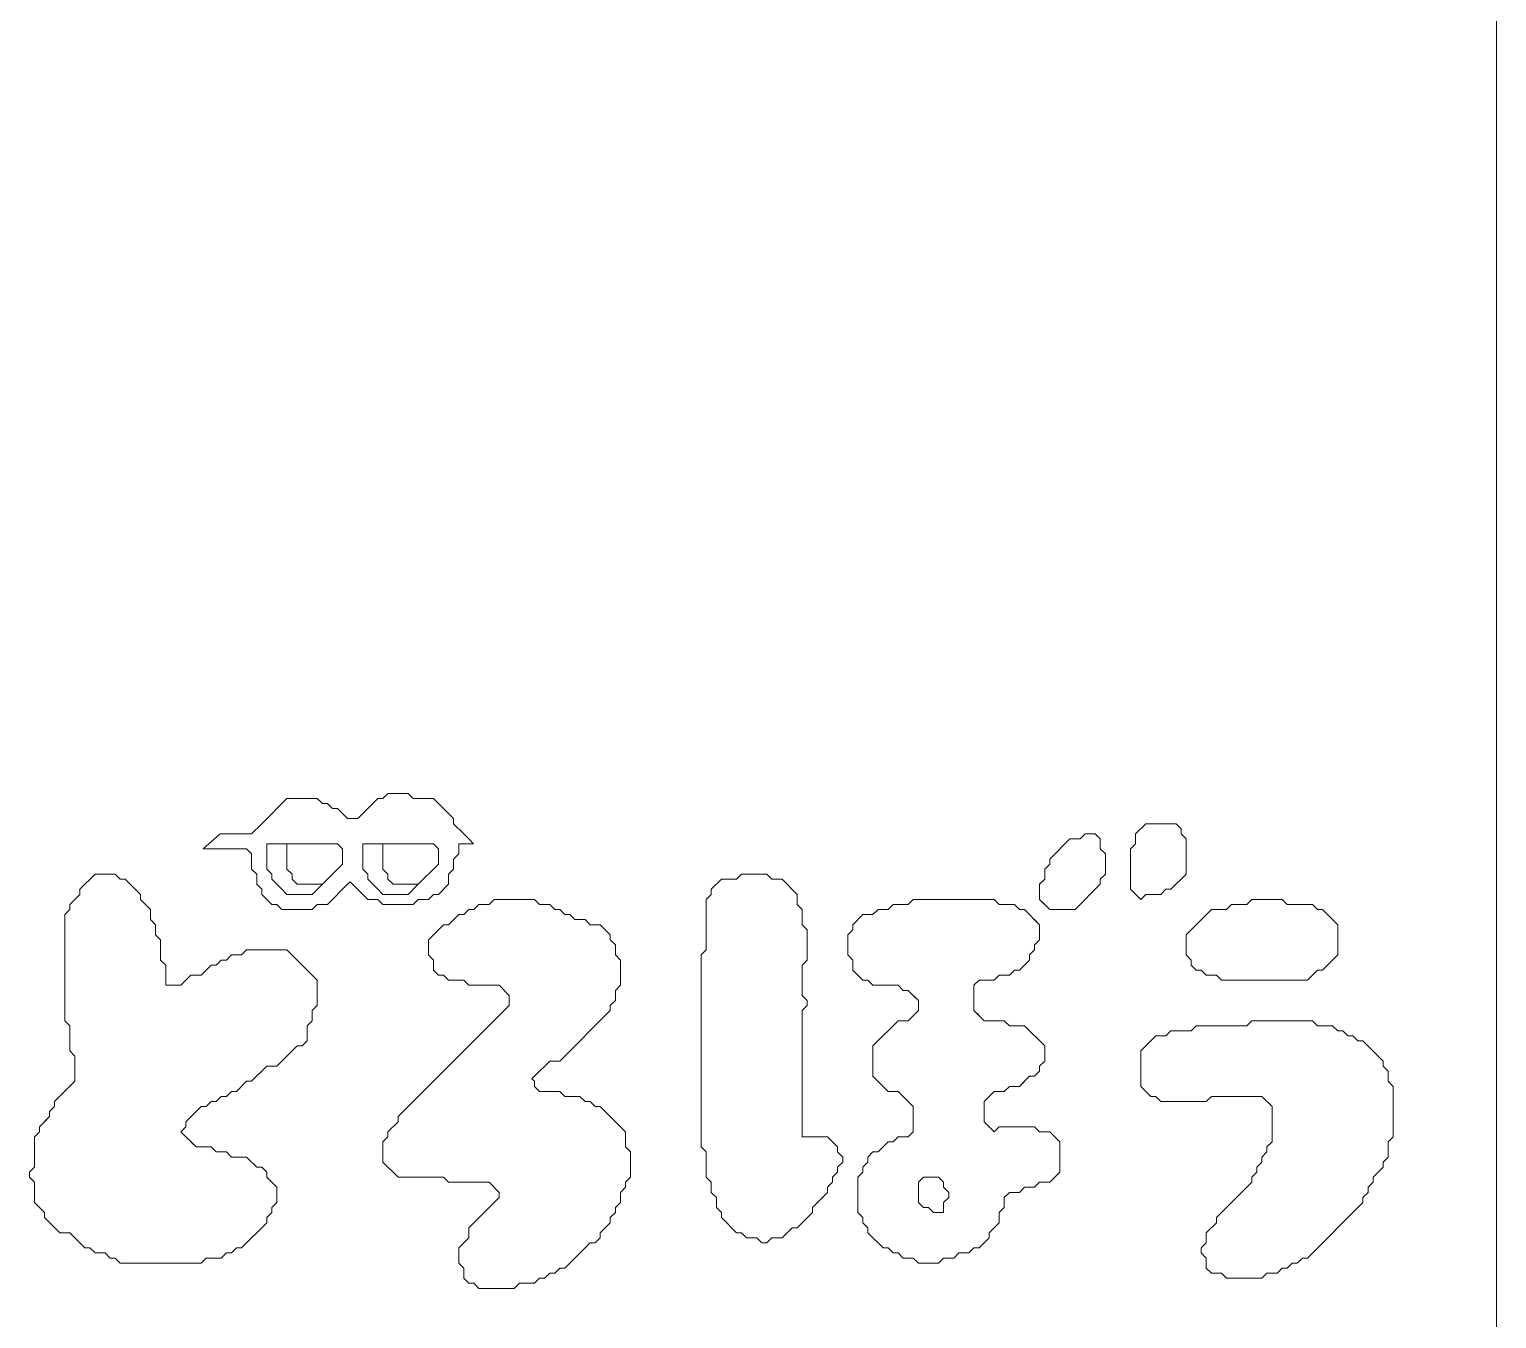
# Model space of a CAD drawing. Header units: millimetres. Extents: x 90 to 6638, y -1 to 4618.
# Drawn here: x 102.44 to 121.94, y 28.96 to 46.1 of the extents above; entities that cross this region are included whole.
import ezdxf

# ---------------------------------------------------------------- set-up
doc = ezdxf.new("R2010")
doc.units = ezdxf.units.MM
doc.layers.get('0').update_dxf_attribs({"lineweight": 9})

msp = doc.modelspace()

# ---------------------------------------------------------------- linework, layer by layer
msp.add_line((121.936, 0.026), (121.936, 62.162))
at = {"lineweight": 9}
for p, q in [((107.135, 35.873), (107.202, 35.94)), ((107.202, 35.94), (107.471, 35.94)), ((107.471, 35.94), (107.202, 35.94)), ((107.471, 35.94), (107.538, 35.873)), ((107.538, 35.873), (107.471, 35.94)), ((105.524, 35.537), (105.86, 35.873)), ((105.86, 35.873), (105.793, 35.806)), ((106.263, 35.873), (105.86, 35.873)), ((105.86, 35.873), (106.263, 35.873)), ((106.263, 35.873), (106.33, 35.806)), ((106.33, 35.806), (106.397, 35.806)), ((106.397, 35.806), (106.464, 35.739)), ((106.464, 35.739), (106.531, 35.739)), ((106.531, 35.739), (106.665, 35.605)), ((106.8, 35.605), (107.068, 35.873)), ((107.068, 35.873), (107.135, 35.873)), ((107.538, 35.873), (107.807, 35.873)), ((107.807, 35.873), (107.538, 35.873)), ((107.807, 35.873), (108.075, 35.605)), ((105.524, 35.537), (105.39, 35.403)), ((106.665, 35.605), (106.8, 35.605)), ((108.075, 35.605), (108.075, 35.537)), ((108.075, 35.537), (108.209, 35.403)), ((117.273, 35.537), (117.138, 35.403)), ((117.407, 35.537), (117.273, 35.537)), ((117.34, 35.537), (117.407, 35.537)), ((117.407, 35.537), (117.541, 35.537)), ((117.541, 35.537), (117.608, 35.537)), ((117.676, 35.537), (117.541, 35.537)), ((117.743, 35.47), (117.676, 35.537)), ((104.973, 35.403), (104.745, 35.202)), ((105.188, 35.403), (104.973, 35.403)), ((105.39, 35.403), (105.188, 35.403)), ((105.188, 35.403), (105.39, 35.403)), ((108.277, 35.336), (108.209, 35.403)), ((108.338, 35.269), (108.277, 35.336)), ((116.266, 35.336), (115.997, 35.067)), ((116.4, 35.336), (116.266, 35.336)), ((116.333, 35.336), (116.4, 35.336)), ((116.4, 35.336), (116.467, 35.403)), ((116.467, 35.403), (116.4, 35.336)), ((116.467, 35.403), (116.534, 35.403)), ((116.601, 35.403), (116.467, 35.403)), ((116.668, 35.336), (116.601, 35.403)), ((116.668, 35.202), (116.668, 35.336)), ((117.138, 35.403), (117.138, 35.269)), ((117.138, 35.269), (117.138, 35.336)), ((117.743, 35.403), (117.743, 35.47)), ((117.743, 35.403), (117.81, 35.336)), ((117.81, 35.336), (117.743, 35.403)), ((117.81, 35.336), (117.81, 34.866)), ((117.81, 34.866), (117.81, 35.336)), ((104.745, 35.202), (104.973, 35.202)), ((104.973, 35.202), (105.256, 35.202)), ((105.323, 35.202), (105.256, 35.202)), ((105.256, 35.202), (105.323, 35.202)), ((105.323, 35.202), (105.39, 35.135)), ((105.39, 34.933), (105.39, 35.135)), ((105.39, 35.135), (105.39, 34.933)), ((105.86, 35.269), (105.591, 35.269)), ((105.591, 35.269), (105.591, 35.135)), ((105.591, 35.135), (105.591, 34.933)), ((106.061, 35.269), (105.86, 35.269)), ((105.86, 35.269), (105.86, 35.135)), ((105.86, 34.933), (105.86, 35.202)), ((105.86, 35.135), (105.86, 34.933)), ((106.061, 35.269), (106.531, 35.269)), ((106.531, 35.269), (106.061, 35.269)), ((106.531, 35.269), (106.598, 35.202)), ((106.598, 35.202), (106.598, 35)), ((106.598, 35), (106.598, 35.202)), ((106.867, 35.269), (106.867, 35.202)), ((107.135, 35.269), (106.867, 35.269)), ((107.135, 35.269), (106.867, 35.269)), ((106.867, 35.269), (106.867, 35.135)), ((106.867, 35.135), (106.867, 34.933)), ((106.934, 35.269), (107.068, 35.269)), ((107.135, 35.135), (107.135, 35.269)), ((107.337, 35.269), (107.135, 35.269)), ((107.135, 35.269), (107.135, 35.135)), ((107.135, 35.202), (107.135, 35.135)), ((107.135, 34.933), (107.135, 35.202)), ((107.135, 35.135), (107.135, 34.933)), ((107.337, 35.269), (107.807, 35.269)), ((107.807, 35.269), (107.337, 35.269)), ((107.807, 35.269), (107.874, 35.202)), ((107.874, 35.202), (107.874, 35)), ((107.874, 35), (107.874, 35.202)), ((108.142, 35.135), (108.075, 35.067)), ((108.075, 35.067), (108.142, 35.135)), ((108.142, 35.269), (108.142, 35.135)), ((108.142, 35.135), (108.142, 35.269)), ((108.338, 35.269), (108.142, 35.269)), ((116.668, 35.269), (116.668, 35.202)), ((116.668, 35.202), (116.736, 35.135)), ((116.736, 35.135), (116.668, 35.202)), ((116.736, 35.135), (116.736, 34.866)), ((116.736, 34.866), (116.736, 35.135)), ((117.071, 35.202), (117.138, 35.269)), ((117.138, 35.269), (117.071, 35.202)), ((117.071, 34.732), (117.071, 35.202)), ((117.071, 35.202), (117.071, 34.665)), ((105.457, 34.866), (105.39, 34.933)), ((105.39, 34.933), (105.457, 34.866)), ((105.591, 34.933), (105.591, 35.067)), ((105.658, 34.866), (105.591, 34.933)), ((105.591, 34.933), (105.658, 34.866)), ((105.86, 34.933), (105.927, 34.866)), ((105.927, 34.866), (105.86, 34.933)), ((106.598, 35), (106.33, 34.732)), ((106.531, 34.933), (106.598, 35)), ((106.867, 35.067), (106.867, 34.933)), ((106.867, 35), (106.867, 35.067)), ((106.867, 34.933), (106.867, 35.067)), ((106.867, 34.933), (106.934, 34.866)), ((106.934, 34.866), (106.867, 34.933)), ((106.867, 34.933), (106.934, 34.866)), ((107.135, 34.933), (107.202, 34.866)), ((107.202, 34.866), (107.135, 34.933)), ((107.874, 35), (107.605, 34.732)), ((107.807, 34.933), (107.874, 35)), ((108.075, 34.933), (108.008, 34.866)), ((108.008, 34.866), (108.075, 34.933)), ((108.075, 35.067), (108.075, 34.933)), ((108.075, 34.933), (108.075, 35.067)), ((115.997, 35), (115.93, 34.933)), ((115.93, 34.933), (115.93, 34.799)), ((115.997, 35.067), (115.997, 35)), ((103.107, 34.665), (103.309, 34.866)), ((103.309, 34.866), (103.577, 34.866)), ((103.577, 34.866), (103.309, 34.866)), ((103.577, 34.866), (103.644, 34.799)), ((103.644, 34.799), (103.711, 34.799)), ((103.711, 34.799), (103.913, 34.598)), ((105.457, 34.799), (105.457, 34.866)), ((105.457, 34.866), (105.457, 34.732)), ((105.457, 34.732), (105.524, 34.665)), ((105.658, 34.866), (105.658, 34.799)), ((105.658, 34.799), (105.725, 34.732)), ((105.793, 34.665), (105.725, 34.732)), ((105.927, 34.866), (105.927, 34.799)), ((105.927, 34.799), (105.927, 34.866)), ((105.927, 34.799), (105.994, 34.732)), ((105.994, 34.732), (105.927, 34.799)), ((105.994, 34.732), (106.33, 34.732)), ((106.33, 34.732), (106.195, 34.598)), ((106.33, 34.732), (106.464, 34.866)), ((106.665, 34.732), (106.397, 34.463)), ((106.665, 34.732), (106.699, 34.765)), ((106.699, 34.765), (106.732, 34.732)), ((106.732, 34.732), (106.934, 34.53)), ((106.934, 34.866), (106.934, 34.799)), ((106.934, 34.866), (106.934, 34.799)), ((106.934, 34.799), (107.001, 34.732)), ((106.934, 34.799), (107.001, 34.732)), ((107.068, 34.665), (107.001, 34.732)), ((107.202, 34.866), (107.202, 34.799)), ((107.202, 34.799), (107.202, 34.866)), ((107.202, 34.866), (107.202, 34.799)), ((107.202, 34.799), (107.202, 34.866)), ((107.202, 34.799), (107.27, 34.732)), ((107.27, 34.732), (107.202, 34.799)), ((107.27, 34.732), (107.605, 34.732)), ((107.605, 34.732), (107.471, 34.598)), ((107.874, 34.598), (108.008, 34.732)), ((108.008, 34.866), (108.008, 34.799)), ((108.008, 34.732), (108.008, 34.866)), ((111.633, 34.799), (111.499, 34.665)), ((111.835, 34.799), (111.633, 34.799)), ((111.7, 34.799), (111.835, 34.799)), ((111.902, 34.866), (111.835, 34.799)), ((111.835, 34.799), (111.902, 34.866)), ((111.902, 34.866), (112.238, 34.866)), ((112.238, 34.866), (111.902, 34.866)), ((112.238, 34.866), (112.305, 34.799)), ((112.305, 34.799), (112.238, 34.866)), ((112.305, 34.799), (112.372, 34.799)), ((112.439, 34.799), (112.305, 34.799)), ((112.64, 34.598), (112.439, 34.799)), ((115.863, 34.732), (115.93, 34.799)), ((115.93, 34.799), (115.863, 34.732)), ((115.863, 34.53), (115.863, 34.732)), ((115.863, 34.732), (115.863, 34.53)), ((115.93, 34.799), (115.93, 34.866)), ((116.668, 34.732), (116.333, 34.396)), ((116.736, 34.866), (116.668, 34.799)), ((116.668, 34.799), (116.736, 34.866)), ((116.668, 34.799), (116.668, 34.732)), ((116.668, 34.732), (116.668, 34.799)), ((117.81, 34.866), (117.608, 34.665)), ((102.973, 34.463), (103.107, 34.598)), ((103.107, 34.598), (103.107, 34.665)), ((103.913, 34.598), (103.913, 34.53)), ((103.913, 34.53), (104.047, 34.396)), ((105.524, 34.665), (105.524, 34.598)), ((105.524, 34.598), (105.658, 34.463)), ((105.793, 34.665), (105.86, 34.598)), ((105.86, 34.598), (105.793, 34.665)), ((105.86, 34.598), (105.927, 34.598)), ((105.927, 34.598), (105.86, 34.598)), ((106.195, 34.598), (105.927, 34.598)), ((106.397, 34.463), (106.464, 34.53)), ((106.934, 34.53), (107.068, 34.53)), ((107.068, 34.53), (107.001, 34.53)), ((107.068, 34.665), (107.135, 34.598)), ((107.135, 34.598), (107.068, 34.665)), ((107.135, 34.463), (107.068, 34.53)), ((107.068, 34.53), (107.135, 34.463)), ((107.135, 34.598), (107.202, 34.598)), ((107.202, 34.598), (107.135, 34.598)), ((107.471, 34.598), (107.202, 34.598)), ((107.605, 34.53), (107.538, 34.463)), ((107.538, 34.463), (107.605, 34.53)), ((107.74, 34.53), (107.605, 34.53)), ((107.605, 34.53), (107.74, 34.53)), ((107.807, 34.598), (107.74, 34.53)), ((107.74, 34.53), (107.807, 34.598)), ((107.807, 34.598), (107.874, 34.598)), ((108.545, 34.463), (108.612, 34.53)), ((108.612, 34.53), (108.545, 34.463)), ((108.612, 34.53), (109.149, 34.53)), ((109.149, 34.53), (108.612, 34.53)), ((109.149, 34.53), (109.216, 34.463)), ((109.216, 34.463), (109.149, 34.53)), ((111.499, 34.598), (111.432, 34.53)), ((111.432, 34.53), (111.499, 34.598)), ((111.432, 34.53), (111.432, 33.859)), ((111.432, 33.859), (111.432, 34.53)), ((111.499, 34.665), (111.499, 34.598)), ((112.64, 34.463), (112.64, 34.598)), ((112.64, 34.53), (112.64, 34.463)), ((114.117, 34.463), (114.184, 34.53)), ((114.184, 34.53), (114.117, 34.463)), ((114.184, 34.53), (115.259, 34.53)), ((115.259, 34.53), (114.184, 34.53)), ((115.259, 34.53), (115.326, 34.463)), ((115.326, 34.463), (115.259, 34.53)), ((115.997, 34.396), (115.863, 34.53)), ((115.863, 34.53), (115.93, 34.463)), ((117.071, 34.665), (117.206, 34.53)), ((117.206, 34.53), (117.273, 34.598)), ((117.474, 34.598), (117.273, 34.598)), ((117.273, 34.598), (117.474, 34.598)), ((117.541, 34.665), (117.474, 34.598)), ((117.608, 34.665), (117.541, 34.665)), ((118.615, 34.463), (118.683, 34.53)), ((118.683, 34.53), (118.615, 34.463)), ((118.683, 34.53), (119.085, 34.53)), ((119.085, 34.53), (118.683, 34.53)), ((119.085, 34.53), (119.153, 34.463)), ((119.153, 34.463), (119.085, 34.53)), ((102.973, 34.396), (102.906, 34.329)), ((102.906, 34.329), (102.973, 34.396)), ((102.906, 34.329), (102.906, 32.919)), ((102.906, 32.919), (102.906, 34.329)), ((102.973, 34.463), (102.973, 34.396)), ((102.973, 34.396), (102.973, 34.463)), ((104.047, 34.396), (104.047, 34.262)), ((104.047, 34.262), (104.047, 34.396)), ((105.658, 34.463), (105.725, 34.463)), ((105.725, 34.463), (105.793, 34.396)), ((105.793, 34.396), (106.195, 34.396)), ((106.195, 34.396), (105.86, 34.396)), ((106.263, 34.463), (106.195, 34.396)), ((106.195, 34.396), (106.263, 34.463)), ((106.397, 34.463), (106.263, 34.463)), ((106.263, 34.463), (106.397, 34.463)), ((107.538, 34.463), (107.135, 34.463)), ((107.135, 34.463), (107.538, 34.463)), ((108.142, 34.329), (108.008, 34.195)), ((108.209, 34.329), (108.142, 34.329)), ((108.277, 34.396), (108.209, 34.329)), ((108.344, 34.396), (108.277, 34.396)), ((108.411, 34.463), (108.344, 34.396)), ((108.545, 34.463), (108.411, 34.463)), ((108.478, 34.463), (108.545, 34.463)), ((109.216, 34.463), (109.351, 34.463)), ((109.351, 34.463), (109.216, 34.463)), ((109.351, 34.463), (109.418, 34.396)), ((109.418, 34.396), (109.351, 34.463)), ((109.418, 34.396), (109.485, 34.396)), ((109.485, 34.396), (109.418, 34.396)), ((109.485, 34.396), (109.552, 34.329)), ((109.552, 34.329), (109.619, 34.329)), ((109.619, 34.329), (109.686, 34.262)), ((112.64, 34.463), (112.708, 34.396)), ((112.708, 34.396), (112.64, 34.463)), ((112.708, 34.396), (112.708, 34.195)), ((112.708, 34.195), (112.708, 34.396)), ((113.513, 34.329), (113.379, 34.195)), ((113.647, 34.329), (113.513, 34.329)), ((113.58, 34.329), (113.647, 34.329)), ((113.715, 34.396), (113.647, 34.329)), ((113.849, 34.396), (113.715, 34.396)), ((113.782, 34.396), (113.849, 34.396)), ((113.849, 34.396), (113.916, 34.463)), ((113.916, 34.463), (113.849, 34.396)), ((113.916, 34.463), (114.117, 34.463)), ((114.117, 34.463), (113.916, 34.463)), ((115.326, 34.463), (115.527, 34.463)), ((115.527, 34.463), (115.326, 34.463)), ((115.527, 34.463), (115.594, 34.396)), ((115.594, 34.396), (115.527, 34.463)), ((115.594, 34.396), (115.661, 34.396)), ((115.661, 34.396), (115.594, 34.396)), ((115.661, 34.396), (115.863, 34.195)), ((115.729, 34.329), (115.661, 34.396)), ((116.333, 34.396), (115.997, 34.396)), ((115.997, 34.396), (116.333, 34.396)), ((118.145, 34.396), (117.81, 34.06)), ((118.347, 34.396), (118.145, 34.396)), ((118.213, 34.396), (118.347, 34.396)), ((118.347, 34.396), (118.414, 34.463)), ((118.414, 34.463), (118.347, 34.396)), ((118.414, 34.463), (118.615, 34.463)), ((118.615, 34.463), (118.414, 34.463)), ((119.153, 34.463), (119.488, 34.463)), ((119.488, 34.463), (119.153, 34.463)), ((119.488, 34.463), (119.555, 34.396)), ((119.555, 34.396), (119.488, 34.463)), ((119.555, 34.396), (119.622, 34.396)), ((119.622, 34.396), (119.555, 34.396)), ((119.622, 34.396), (119.824, 34.195)), ((104.047, 34.262), (104.114, 34.195)), ((104.114, 34.195), (104.047, 34.262)), ((104.114, 34.195), (104.114, 34.06)), ((104.114, 34.06), (104.114, 34.195)), ((107.941, 34.195), (107.74, 33.993)), ((108.008, 34.195), (107.941, 34.195)), ((109.686, 34.262), (109.821, 34.262)), ((109.821, 34.262), (109.754, 34.262)), ((109.821, 34.262), (109.888, 34.195)), ((109.888, 34.195), (109.821, 34.262)), ((109.888, 34.195), (109.955, 34.195)), ((110.022, 34.195), (109.888, 34.195)), ((110.156, 34.06), (110.022, 34.195)), ((112.708, 34.195), (112.775, 34.128)), ((112.775, 34.128), (112.708, 34.195)), ((112.775, 34.128), (112.775, 33.725)), ((112.775, 33.725), (112.775, 34.128)), ((113.312, 34.06), (113.379, 34.128)), ((113.379, 34.128), (113.312, 34.06)), ((113.379, 34.195), (113.379, 34.128)), ((115.863, 34.195), (115.796, 34.262)), ((115.863, 34.195), (115.863, 33.993)), ((115.863, 33.993), (115.863, 34.195)), ((119.824, 34.195), (119.824, 33.792)), ((119.824, 33.792), (119.824, 34.195)), ((104.114, 34.06), (104.181, 33.993)), ((104.181, 33.993), (104.114, 34.06)), ((104.181, 33.993), (104.181, 33.725)), ((104.181, 33.725), (104.181, 33.993)), ((107.74, 33.993), (107.74, 33.792)), ((110.156, 33.993), (110.156, 34.06)), ((110.224, 33.926), (110.156, 33.993)), ((113.312, 33.792), (113.312, 34.06)), ((113.312, 34.06), (113.312, 33.792)), ((115.863, 33.993), (115.796, 33.926)), ((115.796, 33.926), (115.863, 33.993)), ((117.81, 34.06), (117.81, 33.792)), ((117.81, 33.792), (117.81, 33.993)), ((105.054, 33.725), (105.121, 33.792)), ((105.256, 33.792), (105.121, 33.792)), ((105.121, 33.792), (105.256, 33.792)), ((105.323, 33.859), (105.256, 33.792)), ((105.256, 33.792), (105.323, 33.859)), ((105.86, 33.859), (105.323, 33.859)), ((105.323, 33.859), (105.86, 33.859)), ((105.86, 33.859), (106.263, 33.456)), ((107.74, 33.792), (107.74, 33.926)), ((107.807, 33.725), (107.74, 33.792)), ((107.74, 33.792), (107.807, 33.725)), ((110.224, 33.792), (110.224, 33.926)), ((110.224, 33.859), (110.224, 33.792)), ((110.224, 33.792), (110.291, 33.725)), ((110.291, 33.725), (110.224, 33.792)), ((111.432, 33.859), (111.365, 33.792)), ((111.365, 33.792), (111.432, 33.859)), ((111.365, 33.792), (111.365, 31.241)), ((111.365, 31.241), (111.365, 33.792)), ((113.379, 33.725), (113.312, 33.792)), ((113.312, 33.792), (113.379, 33.725)), ((115.729, 33.792), (115.796, 33.859)), ((115.729, 33.725), (115.729, 33.792)), ((115.796, 33.859), (115.796, 33.926)), ((117.877, 33.725), (117.81, 33.792)), ((119.824, 33.792), (119.622, 33.59)), ((104.181, 33.725), (104.248, 33.658)), ((104.248, 33.658), (104.181, 33.725)), ((104.248, 33.658), (104.248, 33.389)), ((104.248, 33.389), (104.248, 33.658)), ((104.718, 33.523), (104.853, 33.658)), ((104.853, 33.658), (104.92, 33.658)), ((104.92, 33.658), (104.987, 33.725)), ((104.987, 33.725), (105.054, 33.725)), ((107.807, 33.658), (107.807, 33.725)), ((107.807, 33.725), (107.807, 33.59)), ((107.807, 33.59), (107.874, 33.523)), ((110.291, 33.725), (110.291, 33.389)), ((110.291, 33.389), (110.291, 33.725)), ((112.775, 33.725), (112.708, 33.658)), ((112.708, 33.658), (112.775, 33.725)), ((112.708, 33.658), (112.708, 33.255)), ((112.708, 33.255), (112.708, 33.658)), ((113.379, 33.658), (113.379, 33.725)), ((113.379, 33.725), (113.379, 33.59)), ((113.379, 33.59), (113.513, 33.456)), ((115.46, 33.523), (115.527, 33.59)), ((115.527, 33.59), (115.594, 33.59)), ((115.594, 33.59), (115.729, 33.725)), ((117.877, 33.658), (117.877, 33.725)), ((117.944, 33.59), (117.877, 33.658)), ((118.011, 33.59), (117.944, 33.59)), ((117.944, 33.59), (118.011, 33.59)), ((118.078, 33.523), (118.011, 33.59)), ((118.011, 33.59), (118.078, 33.523)), ((119.555, 33.59), (119.421, 33.456)), ((119.622, 33.59), (119.555, 33.59)), ((104.248, 33.389), (104.383, 33.389)), ((104.383, 33.389), (104.45, 33.389)), ((104.45, 33.389), (104.584, 33.523)), ((104.651, 33.523), (104.584, 33.523)), ((104.584, 33.523), (104.718, 33.523)), ((106.263, 33.121), (106.263, 33.456)), ((106.263, 33.456), (106.263, 33.121)), ((107.874, 33.523), (107.941, 33.523)), ((107.941, 33.523), (108.008, 33.456)), ((108.008, 33.456), (108.209, 33.456)), ((108.209, 33.456), (108.075, 33.456)), ((108.277, 33.389), (108.209, 33.456)), ((108.209, 33.456), (108.277, 33.389)), ((108.679, 33.389), (108.277, 33.389)), ((108.277, 33.389), (108.679, 33.389)), ((108.679, 33.389), (108.814, 33.255)), ((110.291, 33.389), (110.224, 33.322)), ((110.224, 33.322), (110.291, 33.389)), ((113.513, 33.456), (113.58, 33.456)), ((113.58, 33.456), (113.647, 33.389)), ((113.647, 33.389), (113.983, 33.389)), ((113.983, 33.389), (113.715, 33.389)), ((114.05, 33.322), (113.983, 33.389)), ((113.983, 33.389), (114.05, 33.322)), ((115.057, 33.456), (114.99, 33.389)), ((114.99, 33.389), (114.99, 33.053)), ((115.259, 33.456), (115.057, 33.456)), ((115.124, 33.456), (115.259, 33.456)), ((115.326, 33.523), (115.259, 33.456)), ((115.259, 33.456), (115.326, 33.523)), ((115.393, 33.523), (115.326, 33.523)), ((115.326, 33.523), (115.46, 33.523)), ((118.213, 33.523), (118.078, 33.523)), ((118.078, 33.523), (118.213, 33.523)), ((118.28, 33.456), (118.213, 33.523)), ((118.213, 33.523), (118.28, 33.456)), ((119.421, 33.456), (118.28, 33.456)), ((118.28, 33.456), (119.421, 33.456)), ((108.814, 33.121), (108.814, 33.255)), ((108.814, 33.255), (108.814, 33.121)), ((110.156, 33.121), (110.224, 33.188)), ((110.224, 33.322), (110.224, 33.255)), ((110.224, 33.188), (110.224, 33.322)), ((112.708, 33.255), (112.775, 33.188)), ((112.775, 33.188), (112.708, 33.255)), ((112.775, 33.188), (112.775, 33.121)), ((112.775, 33.121), (112.775, 33.188)), ((114.117, 33.322), (114.05, 33.322)), ((114.05, 33.322), (114.117, 33.322)), ((114.117, 33.322), (114.252, 33.188)), ((114.252, 33.188), (114.184, 33.255)), ((114.252, 33.053), (114.252, 33.188)), ((114.252, 33.188), (114.252, 33.053)), ((114.99, 33.053), (114.99, 33.322)), ((106.195, 33.053), (106.263, 33.121)), ((106.263, 33.121), (106.195, 33.053)), ((106.195, 32.919), (106.195, 33.053)), ((106.195, 33.053), (106.195, 32.919)), ((108.814, 33.121), (107.337, 31.644)), ((109.485, 32.382), (110.156, 33.053)), ((110.156, 33.053), (110.156, 33.121)), ((112.775, 33.121), (112.708, 33.053)), ((112.708, 33.053), (112.775, 33.121)), ((112.708, 33.053), (112.708, 31.375)), ((112.708, 31.375), (112.708, 33.053)), ((114.252, 33.053), (114.117, 32.919)), ((114.99, 33.053), (115.057, 32.986)), ((115.124, 32.919), (114.99, 33.053)), ((102.906, 32.919), (102.973, 32.852)), ((102.973, 32.852), (102.906, 32.919)), ((102.973, 32.852), (102.973, 32.516)), ((102.973, 32.516), (102.973, 32.852)), ((106.128, 32.852), (106.195, 32.919)), ((106.195, 32.919), (106.128, 32.852)), ((106.128, 32.651), (106.128, 32.852)), ((106.128, 32.852), (106.128, 32.718)), ((113.983, 32.919), (113.647, 32.583)), ((114.117, 32.919), (113.983, 32.919)), ((114.05, 32.919), (114.117, 32.919)), ((115.124, 32.919), (115.393, 32.919)), ((115.393, 32.919), (115.124, 32.919)), ((115.393, 32.919), (115.46, 32.852)), ((115.46, 32.852), (115.393, 32.919)), ((115.46, 32.852), (115.661, 32.852)), ((115.661, 32.852), (115.46, 32.852)), ((115.661, 32.852), (115.93, 32.583)), ((115.729, 32.785), (115.661, 32.852)), ((117.541, 32.718), (117.608, 32.785)), ((117.608, 32.785), (117.541, 32.718)), ((117.608, 32.785), (117.877, 32.785)), ((117.877, 32.785), (117.608, 32.785)), ((117.877, 32.785), (117.944, 32.852)), ((117.944, 32.852), (117.877, 32.785)), ((117.944, 32.852), (118.615, 32.852)), ((118.615, 32.852), (117.944, 32.852)), ((118.615, 32.852), (118.683, 32.919)), ((118.683, 32.919), (118.615, 32.852)), ((118.683, 32.919), (119.488, 32.919)), ((119.488, 32.919), (118.683, 32.919)), ((119.488, 32.919), (119.555, 32.852)), ((119.555, 32.852), (119.488, 32.919)), ((119.555, 32.852), (119.757, 32.852)), ((119.757, 32.852), (119.555, 32.852)), ((119.757, 32.852), (119.824, 32.785)), ((119.824, 32.785), (119.757, 32.852)), ((119.891, 32.785), (119.824, 32.785)), ((119.958, 32.718), (119.891, 32.785)), ((105.725, 32.315), (105.994, 32.583)), ((105.994, 32.583), (106.061, 32.583)), ((106.061, 32.583), (106.128, 32.651)), ((113.647, 32.583), (113.647, 32.449)), ((115.93, 32.583), (115.93, 32.382)), ((115.93, 32.382), (115.93, 32.583)), ((117.407, 32.718), (117.206, 32.516)), ((117.541, 32.718), (117.407, 32.718)), ((117.474, 32.718), (117.541, 32.718)), ((120.025, 32.718), (119.958, 32.718)), ((120.092, 32.651), (120.025, 32.718)), ((120.16, 32.651), (120.092, 32.651)), ((120.428, 32.382), (120.16, 32.651)), ((102.973, 32.516), (103.04, 32.449)), ((103.04, 32.449), (102.973, 32.516)), ((103.04, 32.449), (103.04, 32.114)), ((103.04, 32.114), (103.04, 32.449)), ((109.351, 32.382), (109.149, 32.181)), ((109.418, 32.382), (109.351, 32.382)), ((109.418, 32.382), (109.485, 32.382)), ((113.647, 32.449), (113.647, 32.516)), ((113.647, 32.449), (113.647, 32.315)), ((115.93, 32.382), (115.863, 32.315)), ((117.206, 32.516), (117.206, 32.046)), ((117.206, 32.046), (117.206, 32.449)), ((120.428, 32.315), (120.428, 32.382)), ((105.591, 32.315), (105.39, 32.114)), ((105.658, 32.315), (105.591, 32.315)), ((105.658, 32.315), (105.725, 32.315)), ((109.149, 32.181), (109.116, 32.147)), ((113.647, 32.248), (113.647, 32.315)), ((113.647, 32.315), (113.647, 32.181)), ((113.647, 32.181), (113.849, 31.979)), ((115.729, 32.181), (115.594, 32.046)), ((115.796, 32.181), (115.729, 32.181)), ((115.863, 32.248), (115.796, 32.181)), ((115.863, 32.315), (115.863, 32.248)), ((120.495, 32.248), (120.428, 32.315)), ((120.495, 32.114), (120.495, 32.248)), ((120.495, 32.181), (120.495, 32.114)), ((103.04, 32.114), (102.772, 31.845)), ((105.323, 32.114), (105.188, 31.979)), ((105.39, 32.114), (105.323, 32.114)), ((109.116, 32.147), (109.149, 32.114)), ((109.149, 32.114), (109.149, 32.046)), ((109.149, 32.046), (109.216, 31.979)), ((115.46, 32.046), (115.393, 31.979)), ((115.594, 32.046), (115.46, 32.046)), ((115.527, 32.046), (115.594, 32.046)), ((115.594, 32.046), (115.661, 32.114)), ((117.34, 31.912), (117.206, 32.046)), ((117.206, 32.046), (117.273, 31.979)), ((120.495, 32.114), (120.562, 32.046)), ((120.562, 32.046), (120.495, 32.114)), ((120.562, 32.046), (120.562, 31.375)), ((120.562, 31.375), (120.562, 32.046)), ((102.772, 31.845), (102.772, 31.778)), ((104.853, 31.845), (104.786, 31.778)), ((104.92, 31.845), (104.853, 31.845)), ((104.987, 31.912), (104.92, 31.845)), ((105.054, 31.912), (104.987, 31.912)), ((105.121, 31.979), (105.054, 31.912)), ((105.188, 31.979), (105.121, 31.979)), ((109.216, 31.979), (109.485, 31.979)), ((109.485, 31.979), (109.284, 31.979)), ((109.485, 31.979), (109.552, 31.912)), ((109.552, 31.912), (109.485, 31.979)), ((109.552, 31.912), (109.754, 31.912)), ((109.754, 31.912), (109.552, 31.912)), ((109.754, 31.912), (109.821, 31.845)), ((109.821, 31.845), (109.754, 31.912)), ((109.888, 31.845), (109.821, 31.845)), ((109.955, 31.778), (109.888, 31.845)), ((113.849, 31.979), (113.916, 31.979)), ((113.983, 31.979), (113.916, 31.979)), ((114.184, 31.778), (113.983, 31.979)), ((115.259, 31.979), (115.124, 31.845)), ((115.124, 31.845), (115.124, 31.576)), ((115.393, 31.979), (115.259, 31.979)), ((115.326, 31.979), (115.393, 31.979)), ((117.407, 31.912), (117.34, 31.912)), ((117.474, 31.845), (117.407, 31.912)), ((118.078, 31.845), (117.474, 31.845)), ((117.474, 31.845), (118.078, 31.845)), ((118.145, 31.912), (118.078, 31.845)), ((118.078, 31.845), (118.145, 31.912)), ((118.817, 31.912), (118.145, 31.912)), ((118.145, 31.912), (118.75, 31.912)), ((118.951, 31.778), (118.817, 31.912)), ((102.704, 31.644), (102.57, 31.509)), ((102.637, 31.576), (102.704, 31.644)), ((102.772, 31.778), (102.704, 31.711)), ((102.704, 31.711), (102.704, 31.644)), ((104.718, 31.778), (104.517, 31.576)), ((104.786, 31.778), (104.718, 31.778)), ((107.337, 31.644), (107.337, 31.576)), ((110.022, 31.778), (109.955, 31.778)), ((110.358, 31.442), (110.022, 31.778)), ((114.184, 31.442), (114.184, 31.778)), ((114.184, 31.711), (114.184, 31.509)), ((115.124, 31.576), (115.124, 31.778)), ((118.951, 31.308), (118.951, 31.778)), ((118.951, 31.711), (118.951, 31.308)), ((102.57, 31.442), (102.503, 31.375)), ((102.57, 31.509), (102.57, 31.442)), ((104.45, 31.442), (104.517, 31.509)), ((104.517, 31.509), (104.45, 31.442)), ((104.651, 31.241), (104.45, 31.442)), ((104.45, 31.442), (104.517, 31.375)), ((104.517, 31.576), (104.517, 31.509)), ((107.337, 31.576), (107.202, 31.442)), ((107.202, 31.442), (107.202, 31.375)), ((110.358, 31.241), (110.358, 31.442)), ((114.117, 31.375), (114.184, 31.442)), ((115.259, 31.442), (115.124, 31.576)), ((115.192, 31.509), (115.259, 31.442)), ((115.259, 31.442), (115.326, 31.509)), ((115.326, 31.509), (115.259, 31.442)), ((115.326, 31.509), (115.796, 31.509)), ((115.796, 31.509), (115.326, 31.509)), ((115.796, 31.509), (115.863, 31.442)), ((115.863, 31.442), (115.796, 31.509)), ((115.863, 31.442), (115.93, 31.442)), ((115.997, 31.442), (115.863, 31.442)), ((116.131, 31.308), (115.997, 31.442)), ((102.503, 31.375), (102.503, 30.972)), ((102.503, 30.972), (102.503, 31.308)), ((104.584, 31.308), (104.651, 31.241)), ((104.853, 31.241), (104.651, 31.241)), ((104.651, 31.241), (104.853, 31.241)), ((104.92, 31.174), (104.853, 31.241)), ((104.853, 31.241), (104.92, 31.174)), ((107.135, 31.308), (107.202, 31.375)), ((107.202, 31.375), (107.135, 31.308)), ((107.135, 31.106), (107.135, 31.308)), ((107.135, 31.308), (107.135, 31.039)), ((110.358, 31.375), (110.358, 31.241)), ((110.358, 31.241), (110.425, 31.174)), ((110.425, 31.174), (110.358, 31.241)), ((111.365, 31.241), (111.432, 31.174)), ((111.432, 31.174), (111.365, 31.241)), ((112.708, 31.375), (112.842, 31.375)), ((113.043, 31.375), (112.842, 31.375)), ((112.842, 31.375), (113.043, 31.375)), ((113.043, 31.375), (113.177, 31.241)), ((113.177, 31.174), (113.177, 31.241)), ((113.177, 31.241), (113.177, 31.174)), ((113.849, 31.308), (113.715, 31.174)), ((113.916, 31.308), (113.849, 31.308)), ((113.983, 31.375), (113.916, 31.308)), ((114.05, 31.375), (113.983, 31.375)), ((114.05, 31.375), (114.117, 31.375)), ((116.131, 30.905), (116.131, 31.308)), ((116.131, 31.241), (116.131, 30.972)), ((118.884, 31.241), (118.951, 31.308)), ((118.951, 31.308), (118.884, 31.241)), ((118.884, 31.174), (118.884, 31.241)), ((118.884, 31.241), (118.884, 31.174)), ((120.562, 31.375), (120.495, 31.308)), ((120.495, 31.308), (120.562, 31.375)), ((120.495, 31.308), (120.495, 31.174)), ((120.495, 31.106), (120.495, 31.308)), ((105.054, 31.174), (104.92, 31.174)), ((104.92, 31.174), (105.054, 31.174)), ((105.121, 31.106), (105.054, 31.174)), ((105.054, 31.174), (105.121, 31.106)), ((105.323, 31.106), (105.121, 31.106)), ((105.121, 31.106), (105.323, 31.106)), ((105.323, 31.106), (105.457, 30.972)), ((107.135, 31.039), (107.337, 30.838)), ((110.425, 31.174), (110.425, 30.838)), ((110.425, 30.838), (110.425, 31.174)), ((111.432, 31.174), (111.432, 30.838)), ((111.432, 30.838), (111.432, 31.174)), ((113.245, 31.106), (113.177, 31.174)), ((113.177, 31.174), (113.245, 31.106)), ((113.177, 30.972), (113.245, 31.039)), ((113.245, 31.039), (113.177, 30.972)), ((113.245, 31.039), (113.245, 31.106)), ((113.245, 31.106), (113.245, 31.039)), ((113.58, 31.039), (113.513, 30.972)), ((113.647, 31.174), (113.58, 31.106)), ((113.58, 31.106), (113.58, 31.039)), ((113.715, 31.174), (113.647, 31.174)), ((118.817, 31.039), (118.75, 30.972)), ((118.884, 31.174), (118.817, 31.106)), ((118.817, 31.106), (118.817, 31.039)), ((120.428, 31.039), (120.495, 31.106)), ((120.428, 30.972), (120.428, 31.039)), ((102.503, 30.972), (102.436, 30.905)), ((102.436, 30.905), (102.503, 30.972)), ((102.436, 30.905), (102.436, 30.838)), ((102.436, 30.838), (102.436, 30.905)), ((102.436, 30.838), (102.503, 30.771)), ((102.503, 30.771), (102.436, 30.838)), ((105.457, 30.972), (105.524, 30.972)), ((105.591, 30.905), (105.524, 30.972)), ((105.524, 30.972), (105.591, 30.905)), ((105.591, 30.905), (105.591, 30.838)), ((105.591, 30.838), (105.725, 30.704)), ((107.337, 30.838), (107.941, 30.838)), ((107.941, 30.838), (107.404, 30.838)), ((108.008, 30.771), (107.941, 30.838)), ((107.941, 30.838), (108.008, 30.771)), ((110.425, 30.838), (110.358, 30.771)), ((110.358, 30.771), (110.425, 30.838)), ((111.432, 30.838), (111.499, 30.771)), ((111.499, 30.771), (111.432, 30.838)), ((113.11, 30.838), (113.177, 30.905)), ((113.11, 30.771), (113.11, 30.838)), ((113.177, 30.905), (113.177, 30.972)), ((113.446, 30.838), (113.513, 30.905)), ((113.513, 30.905), (113.446, 30.838)), ((113.446, 30.368), (113.446, 30.838)), ((113.446, 30.838), (113.446, 30.368)), ((113.513, 30.972), (113.513, 30.905)), ((114.319, 30.838), (114.252, 30.771)), ((114.52, 30.838), (114.319, 30.838)), ((114.386, 30.838), (114.52, 30.838)), ((114.52, 30.838), (114.587, 30.771)), ((115.997, 30.771), (116.131, 30.905)), ((118.75, 30.905), (118.683, 30.838)), ((118.683, 30.838), (118.683, 30.771)), ((118.75, 30.972), (118.75, 30.905)), ((120.294, 30.838), (120.428, 30.972)), ((120.294, 30.771), (120.294, 30.838)), ((102.503, 30.771), (102.503, 30.502)), ((102.503, 30.569), (102.503, 30.771)), ((105.725, 30.704), (105.658, 30.771)), ((105.725, 30.502), (105.725, 30.704)), ((105.725, 30.704), (105.725, 30.502)), ((108.545, 30.771), (108.008, 30.771)), ((108.008, 30.771), (108.545, 30.771)), ((108.612, 30.704), (108.545, 30.771)), ((108.545, 30.771), (108.679, 30.637)), ((108.679, 30.569), (108.679, 30.637)), ((108.679, 30.637), (108.679, 30.569)), ((110.358, 30.704), (110.291, 30.637)), ((110.291, 30.637), (110.358, 30.704)), ((110.291, 30.637), (110.291, 30.502)), ((110.291, 30.502), (110.291, 30.637)), ((110.358, 30.771), (110.358, 30.704)), ((110.358, 30.704), (110.358, 30.771)), ((111.499, 30.771), (111.499, 30.637)), ((111.499, 30.637), (111.499, 30.771)), ((111.499, 30.637), (111.566, 30.569)), ((111.566, 30.569), (111.499, 30.637)), ((112.842, 30.435), (113.043, 30.637)), ((113.043, 30.704), (113.11, 30.771)), ((113.043, 30.637), (113.043, 30.704)), ((114.252, 30.771), (114.252, 30.502)), ((114.252, 30.569), (114.252, 30.704)), ((114.587, 30.771), (114.587, 30.704)), ((114.587, 30.704), (114.654, 30.637)), ((114.654, 30.637), (114.654, 30.569)), ((114.654, 30.569), (114.654, 30.637)), ((115.46, 30.637), (115.393, 30.569)), ((115.594, 30.637), (115.46, 30.637)), ((115.527, 30.637), (115.594, 30.637)), ((115.661, 30.704), (115.594, 30.637)), ((115.594, 30.637), (115.661, 30.704)), ((115.796, 30.704), (115.661, 30.704)), ((115.661, 30.704), (115.796, 30.704)), ((115.863, 30.771), (115.796, 30.704)), ((115.796, 30.704), (115.863, 30.771)), ((115.93, 30.771), (115.863, 30.771)), ((115.863, 30.771), (115.997, 30.771)), ((118.683, 30.771), (118.213, 30.301)), ((120.16, 30.569), (120.227, 30.637)), ((120.227, 30.704), (120.294, 30.771)), ((120.227, 30.637), (120.227, 30.704)), ((102.503, 30.502), (102.637, 30.368)), ((105.658, 30.435), (105.725, 30.502)), ((105.725, 30.502), (105.658, 30.435)), ((105.658, 30.368), (105.658, 30.435)), ((105.658, 30.435), (105.658, 30.368)), ((108.679, 30.569), (108.277, 30.167)), ((110.291, 30.502), (110.224, 30.435)), ((110.224, 30.435), (110.291, 30.502)), ((110.224, 30.368), (110.224, 30.435)), ((111.566, 30.569), (111.566, 30.435)), ((111.566, 30.502), (111.566, 30.569)), ((111.566, 30.435), (111.633, 30.368)), ((112.842, 30.368), (112.842, 30.435)), ((114.252, 30.502), (114.319, 30.435)), ((114.319, 30.435), (114.386, 30.435)), ((114.386, 30.435), (114.453, 30.368)), ((114.453, 30.368), (114.386, 30.435)), ((114.654, 30.569), (114.587, 30.502)), ((114.587, 30.502), (114.654, 30.569)), ((114.587, 30.502), (114.587, 30.368)), ((114.587, 30.368), (114.587, 30.502)), ((115.393, 30.435), (115.326, 30.368)), ((115.326, 30.368), (115.393, 30.435)), ((115.393, 30.569), (115.393, 30.435)), ((115.393, 30.435), (115.393, 30.502)), ((119.421, 29.764), (120.16, 30.502)), ((120.16, 30.502), (120.16, 30.569)), ((102.637, 30.368), (102.637, 30.301)), ((102.637, 30.301), (102.839, 30.099)), ((105.591, 30.234), (105.256, 29.898)), ((105.658, 30.368), (105.591, 30.301)), ((105.591, 30.301), (105.591, 30.234)), ((110.022, 30.099), (110.156, 30.234)), ((110.156, 30.301), (110.224, 30.368)), ((110.156, 30.234), (110.156, 30.301)), ((111.633, 30.368), (111.633, 30.301)), ((111.633, 30.301), (111.835, 30.099)), ((112.64, 30.167), (112.842, 30.368)), ((113.513, 30.301), (113.446, 30.368)), ((113.446, 30.368), (113.513, 30.301)), ((113.513, 30.301), (113.513, 30.234)), ((113.513, 30.234), (113.58, 30.167)), ((114.453, 30.368), (114.587, 30.368)), ((115.192, 30.099), (115.326, 30.234)), ((115.326, 30.368), (115.326, 30.301)), ((115.326, 30.234), (115.326, 30.368)), ((118.213, 30.234), (118.078, 30.099)), ((118.213, 30.301), (118.213, 30.234)), ((102.839, 30.099), (102.906, 30.099)), ((102.973, 30.099), (102.906, 30.099)), ((103.174, 29.898), (102.973, 30.099)), ((108.142, 29.898), (108.277, 30.032)), ((108.277, 30.167), (108.277, 30.099)), ((108.277, 30.032), (108.277, 30.099)), ((109.955, 29.965), (110.022, 30.032)), ((110.022, 30.032), (110.022, 30.099)), ((111.835, 30.099), (111.902, 30.099)), ((111.902, 30.099), (111.969, 30.032)), ((111.969, 30.032), (112.103, 30.032)), ((112.103, 30.032), (112.036, 30.032)), ((112.103, 30.032), (112.17, 29.965)), ((112.17, 29.965), (112.103, 30.032)), ((112.238, 29.965), (112.305, 30.032)), ((112.305, 30.032), (112.238, 29.965)), ((112.305, 30.032), (112.439, 30.032)), ((112.372, 30.032), (112.305, 30.032)), ((112.439, 30.032), (112.573, 30.167)), ((112.573, 30.167), (112.64, 30.167)), ((113.58, 30.167), (113.58, 30.099)), ((113.58, 30.099), (113.782, 29.898)), ((115.057, 29.898), (115.192, 30.032)), ((115.192, 30.032), (115.192, 30.099)), ((118.078, 30.099), (118.078, 29.965)), ((118.078, 29.965), (118.078, 30.032)), ((103.241, 29.898), (103.174, 29.898)), ((103.309, 29.831), (103.241, 29.898)), ((105.188, 29.898), (105.121, 29.831)), ((105.256, 29.898), (105.188, 29.898)), ((108.209, 29.965), (108.142, 29.898)), ((108.142, 29.697), (108.142, 29.898)), ((108.142, 29.898), (108.142, 29.697)), ((109.552, 29.63), (109.888, 29.965)), ((109.888, 29.965), (109.955, 29.965)), ((112.17, 29.965), (112.238, 29.965)), ((112.238, 29.965), (112.17, 29.965)), ((113.782, 29.898), (113.849, 29.898)), ((113.849, 29.898), (113.916, 29.831)), ((114.923, 29.831), (114.99, 29.898)), ((114.99, 29.898), (115.057, 29.898)), ((118.011, 29.898), (118.078, 29.965)), ((118.078, 29.965), (118.011, 29.898)), ((118.011, 29.831), (118.011, 29.898)), ((118.011, 29.898), (118.011, 29.831)), ((103.309, 29.831), (103.376, 29.831)), ((103.443, 29.831), (103.309, 29.831)), ((103.51, 29.764), (103.443, 29.831)), ((103.51, 29.764), (103.577, 29.764)), ((103.577, 29.764), (103.51, 29.764)), ((103.577, 29.764), (103.644, 29.697)), ((103.644, 29.697), (103.577, 29.764)), ((103.644, 29.697), (104.718, 29.697)), ((104.718, 29.697), (103.644, 29.697)), ((104.718, 29.697), (104.786, 29.764)), ((104.786, 29.764), (104.718, 29.697)), ((104.786, 29.764), (104.987, 29.764)), ((104.987, 29.764), (104.786, 29.764)), ((105.054, 29.831), (104.987, 29.764)), ((105.121, 29.831), (105.054, 29.831)), ((108.209, 29.63), (108.142, 29.697)), ((108.142, 29.697), (108.209, 29.63)), ((113.916, 29.831), (113.983, 29.831)), ((114.05, 29.764), (113.983, 29.831)), ((113.983, 29.831), (114.05, 29.764)), ((114.184, 29.764), (114.05, 29.764)), ((114.05, 29.764), (114.184, 29.764)), ((114.252, 29.697), (114.184, 29.764)), ((114.184, 29.764), (114.252, 29.697)), ((114.52, 29.697), (114.252, 29.697)), ((114.252, 29.697), (114.52, 29.697)), ((114.587, 29.764), (114.52, 29.697)), ((114.52, 29.697), (114.587, 29.764)), ((114.722, 29.764), (114.587, 29.764)), ((114.587, 29.764), (114.722, 29.764)), ((114.789, 29.831), (114.722, 29.764)), ((114.722, 29.764), (114.789, 29.831)), ((114.856, 29.831), (114.789, 29.831)), ((114.789, 29.831), (114.923, 29.831)), ((118.078, 29.764), (118.011, 29.831)), ((118.011, 29.831), (118.078, 29.764)), ((118.078, 29.697), (118.078, 29.764)), ((118.078, 29.764), (118.078, 29.63)), ((119.153, 29.63), (119.22, 29.697)), ((119.22, 29.697), (119.287, 29.697)), ((119.287, 29.697), (119.354, 29.764)), ((119.354, 29.764), (119.421, 29.764)), ((108.209, 29.562), (108.209, 29.63)), ((108.209, 29.63), (108.209, 29.495)), ((108.209, 29.495), (108.277, 29.428)), ((109.216, 29.495), (109.149, 29.428)), ((109.149, 29.428), (109.216, 29.495)), ((109.216, 29.495), (109.284, 29.495)), ((109.284, 29.495), (109.351, 29.562)), ((109.351, 29.562), (109.418, 29.562)), ((109.418, 29.562), (109.485, 29.63)), ((109.485, 29.63), (109.552, 29.63)), ((118.078, 29.63), (118.145, 29.562)), ((118.145, 29.562), (118.28, 29.562)), ((118.28, 29.562), (118.213, 29.562)), ((118.347, 29.495), (118.28, 29.562)), ((118.28, 29.562), (118.347, 29.495)), ((118.817, 29.495), (118.347, 29.495)), ((118.347, 29.495), (118.817, 29.495)), ((118.884, 29.562), (118.817, 29.495)), ((118.817, 29.495), (118.884, 29.562)), ((118.951, 29.562), (118.884, 29.562)), ((118.884, 29.562), (119.018, 29.562)), ((119.018, 29.562), (119.085, 29.63)), ((119.085, 29.63), (119.153, 29.63)), ((108.277, 29.428), (108.344, 29.428)), ((108.344, 29.428), (108.411, 29.361)), ((108.411, 29.361), (108.881, 29.361)), ((108.881, 29.361), (108.478, 29.361)), ((108.948, 29.428), (108.881, 29.361)), ((108.881, 29.361), (108.948, 29.428)), ((109.149, 29.428), (108.948, 29.428)), ((108.948, 29.428), (109.149, 29.428))]:
    msp.add_line(p, q, dxfattribs=at)

doc.saveas('drawing.dxf')
